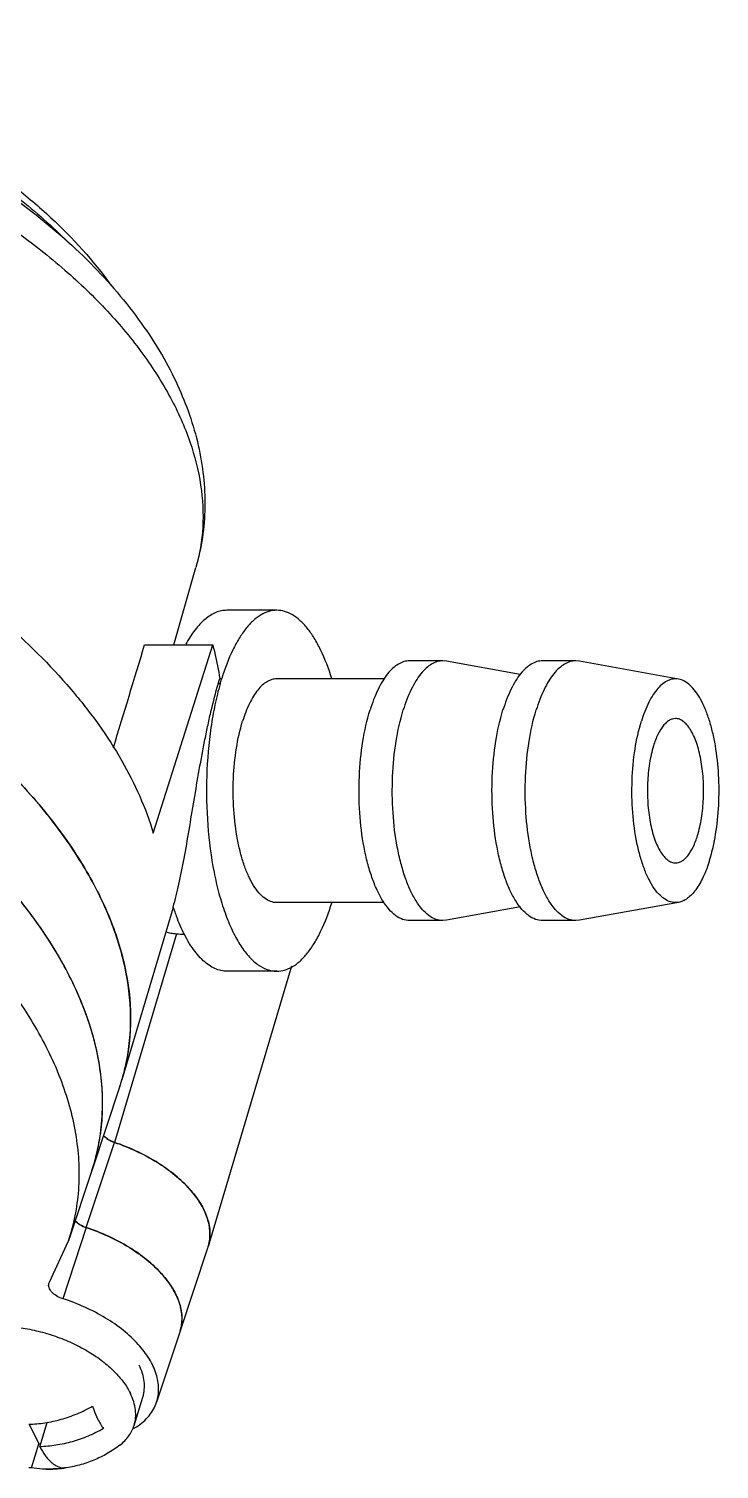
# Model space of a CAD drawing. Header units: millimetres. Extents: x 349 to 632, y 13 to 212.
# Drawn here: x 562.65 to 581.79, y 60.75 to 100.66 of the extents above; entities that cross this region are included whole.
import ezdxf

# ---------------------------------------------------------------- set-up
doc = ezdxf.new("R2010")
doc.units = ezdxf.units.MM
doc.header["$LTSCALE"] = 16.335
doc.layers.get('0').update_dxf_attribs({"linetype": 'CONTINUOUS'})
for name, color, linetype in [('02___PRT_ALL_AXES', 7, 'CONTINUOUS'), ('06___PRT_ALL_SURFS', 7, 'CONTINUOUS'), ('ALL_DRAFTS', 7, 'CONTINUOUS'), ('ALL_FEATURES', 7, 'CONTINUOUS')]:
    doc.layers.add(name, color=color, linetype=linetype)

msp = doc.modelspace()

# ---------------------------------------------------------------- linework, layer by layer
at = {"color": 7, "linetype": 'Continuous'}
for p, q in [((566.747, 75.585), (565.027, 69.802)), ((564.243, 67.44), (565.027, 69.802)), ((564.401, 69.023), (564.408, 69.043)), ((563.225, 65.926), (563.755, 67.078)), ((564.245, 67.44), (563.591, 65.471)), ((563.209, 65.893), (563.225, 65.926)), ((562.663, 61.989), (562.929, 61.448)), ((562.955, 61.367), (563.164, 62.043)), ((562.723, 60.782), (562.929, 61.448)), ((562.929, 61.448), (562.98, 61.448)), ((562.723, 60.782), (562.65, 60.787))]:
    msp.add_line(p, q, dxfattribs=at)
for centre, radius, start, end in [((553.842, 84.957), 13.918, 44.8643, 46.5867), ((568.253, 94.322), 18.798, 265.4046, 266.0914), ((559.718, 73.172), 5.751, 343.4389, 347.8537), ((559.738, 73.166), 5.73, 341.606, 342.5569), ((559.734, 73.168), 5.734, 341.6238, 342.554), ((559.74, 73.166), 5.728, 342.5541, 343.4345), ((559.738, 73.166), 5.73, 342.557, 343.4212), ((565.068, 70.288), 0.453, 219.4279, 223.6682), ((565.248, 70.507), 0.738, 237.4997, 240.9688), ((566.528, 67.243), 1.144, 341.1305, 341.6389), ((566.527, 67.243), 1.144, 341.6392, 343.4311), ((566.524, 67.244), 1.148, 341.602, 343.4179), ((566.523, 67.244), 1.149, 343.4333, 346.7685), ((565.766, 64.904), 1.131, 341.6017, 342.4377), ((564.592, 63.528), 1.916, 299.5582, 301.8086), ((564.635, 63.459), 1.835, 301.8172, 302.9008), ((563.635, 61.211), 0.429, 267.1819, 271.1778)]:
    msp.add_arc(centre, radius, start, end, dxfattribs=at)
for points, start_tangent, end_tangent in [([(544.587, 99.921), (547.027, 100.502), (548.374, 100.63), (549.784, 100.647), (552.718, 100.354), (555.682, 99.638), (558.522, 98.538), (561.093, 97.11), (562.236, 96.294), (563.264, 95.424), (564.923, 93.56)], (0.942616, 0.333878), (0.580348, -0.814369)), ([(548.593, 100.456), (550.555, 100.412), (552.583, 100.165), (554.628, 99.72), (556.639, 99.089), (558.568, 98.287), (560.368, 97.333), (561.994, 96.251), (563.407, 95.067)], (0.999532, 0.030586), (0.726369, -0.687305)), ([(548.609, 100.363), (551.084, 100.217), (553.606, 99.787), (556.104, 99.085), (558.505, 98.134), (560.74, 96.959), (562.743, 95.59), (564.461, 94.059), (565.843, 92.396)], (1, 0), (0.571864, -0.820348)), ([(548.007, 99.633), (549.845, 99.555), (551.73, 99.322), (553.63, 98.938), (555.514, 98.409), (557.352, 97.745), (559.112, 96.955), (560.766, 96.053), (562.287, 95.054), (563.65, 93.974), (564.832, 92.832), (565.814, 91.644), (566.579, 90.432), (567.116, 89.216), (567.414, 88.014), (567.471, 86.848), (567.283, 85.736)], (1, 0), (-0.2748, -0.961501)), ([(565.843, 92.396), (566.772, 90.788), (567.348, 89.113), (567.491, 88.26), (567.53, 87.407), (567.461, 86.562), (567.283, 85.736)], (0.571864, -0.820348), (-0.274843, -0.961489)), ([(558.615, 82.893), (560.39, 81.612), (561.94, 80.237), (563.235, 78.795), (564.252, 77.311), (564.97, 75.815), (565.377, 74.334), (565.464, 72.897), (565.23, 71.531)], (0.837275, -0.546781), (-0.285335, -0.958428)), ([(565.34, 71.962), (565.472, 73.296), (565.308, 74.689), (564.85, 76.115), (564.108, 77.551), (563.094, 78.971), (561.825, 80.351), (560.324, 81.665), (558.616, 82.893)], (0.210454, 0.977604), (-0.837253, 0.546816)), ([(580.575, 81.546), (580.488, 81.533), (580.402, 81.495), (580.317, 81.433), (580.237, 81.347), (580.089, 81.107), (579.965, 80.789)], (-1, 0.0003), (-0.295247, -0.955421)), ([(581.185, 78.303), (581.295, 78.784), (581.349, 79.325), (581.343, 79.884), (581.277, 80.415), (581.156, 80.88), (581.077, 81.075), (580.989, 81.24), (580.893, 81.372), (580.791, 81.468), (580.684, 81.526), (580.575, 81.546)], (0.295247, 0.955421), (-1, 0.0003)), ([(579.965, 80.789), (579.855, 80.307), (579.801, 79.766), (579.808, 79.208), (579.874, 78.676), (579.995, 78.212), (580.073, 78.017), (580.161, 77.852), (580.257, 77.72), (580.36, 77.624), (580.466, 77.565), (580.575, 77.546)], (-0.295247, -0.955421), (1, -0.0003)), ([(564.408, 69.043), (564.585, 69.719), (564.68, 70.418), (564.692, 71.136), (564.622, 71.868), (564.234, 73.366), (563.525, 74.882), (562.508, 76.386), (561.203, 77.85), (559.636, 79.244), (557.836, 80.541)], (0.312047, 0.950067), (-0.837913, 0.545804)), ([(564.399, 69.024), (564.579, 69.701), (564.676, 70.4), (564.622, 71.852), (564.237, 73.352), (563.53, 74.87), (562.513, 76.377), (561.207, 77.843), (559.638, 79.24), (557.836, 80.539)], (0.315553, 0.948908), (-0.837887, 0.545844)), ([(563.755, 67.078), (563.936, 67.765), (564.033, 68.476), (564.044, 69.206), (563.969, 69.951), (563.564, 71.476), (562.826, 73.017), (561.769, 74.545), (560.416, 76.028), (558.794, 77.436), (556.936, 78.74)], (0.315555, 0.948907), (-0.844917, 0.534898)), ([(580.575, 77.546), (580.663, 77.558), (580.749, 77.596), (580.833, 77.659), (580.914, 77.745), (581.062, 77.984), (581.185, 78.303)], (1, -0.0003), (0.295247, 0.955421)), ([(566.449, 75.632), (566.584, 75.603), (566.747, 75.585)], (0.961094, -0.276222), (0.996859, -0.079192)), ([(564.721, 69.996), (564.852, 69.885), (565.027, 69.802)], (0.643209, -0.765691), (0.946973, -0.321313)), ([(564.774, 69.943), (564.765, 69.951), (564.741, 69.975)], (-0.751868, 0.659314), (-0.689935, 0.723871)), ([(564.852, 69.885), (564.831, 69.899), (564.774, 69.943)], (-0.843193, 0.537611), (-0.751868, 0.659314)), ([(565.027, 69.802), (564.992, 69.814), (564.89, 69.862)], (-0.94697, 0.321321), (-0.874185, 0.485592)), ([(565.027, 69.802), (566.2, 69.253), (566.693, 68.903), (567.1, 68.518), (567.405, 68.112), (567.598, 67.7), (567.672, 67.297), (567.624, 66.916)], (0.946973, -0.321313), (-0.285389, -0.958412)), ([(567.641, 66.981), (567.668, 67.358), (567.579, 67.755), (567.376, 68.157), (567.068, 68.553), (566.663, 68.927), (566.177, 69.268), (565.625, 69.562), (565.027, 69.802)], (0.228914, 0.973447), (-0.94697, 0.321321)), ([(564.243, 67.44), (564.068, 67.52), (563.936, 67.63)], (-0.949607, 0.313443), (-0.659443, 0.751754)), ([(563.937, 67.632), (564.07, 67.521), (564.245, 67.44)], (0.655109, -0.755535), (0.949488, -0.313804)), ([(564.243, 67.44), (565.428, 66.894), (565.926, 66.543), (566.335, 66.155), (566.639, 65.747), (566.829, 65.332), (566.895, 64.928), (566.837, 64.548)], (0.949607, -0.313443), (-0.315618, -0.948886)), ([(566.844, 64.563), (566.886, 64.748), (566.897, 64.942), (566.827, 65.345), (566.635, 65.758), (566.329, 66.164), (565.921, 66.548), (565.425, 66.898), (564.859, 67.199), (564.245, 67.44)], (0.301742, 0.95339), (-0.949488, 0.313804)), ([(563.591, 65.471), (563.417, 65.55), (563.284, 65.658), (563.239, 65.718), (563.211, 65.778), (563.201, 65.837), (563.21, 65.893)], (-0.951693, 0.307052), (0.317973, 0.9481)), ([(566.192, 62.602), (566.237, 62.787), (566.25, 62.98), (566.182, 63.383), (565.992, 63.796), (565.685, 64.202), (565.275, 64.587), (564.776, 64.935), (564.208, 65.234), (563.591, 65.471)], (0.31562, 0.948886), (-0.951693, 0.307052)), ([(562.65, 61.989), (562.872, 62.004), (563.096, 62.032), (563.547, 62.129), (563.992, 62.283), (564.417, 62.491)], (0.999056, 0.043442), (0.870248, 0.492614)), ([(564.417, 62.491), (564.45, 62.399), (564.559, 62.146)], (0.324744, -0.945802), (0.440543, -0.897732)), ([(565.631, 61.918), (565.983, 62.227), (566.106, 62.407), (566.192, 62.602)], (0.839588, 0.543223), (0.31562, 0.948886)), ([(564.722, 61.87), (564.297, 61.662), (563.852, 61.508), (563.401, 61.41), (563.177, 61.382), (562.955, 61.367)], (-0.870248, -0.492614), (-0.999056, -0.043442)), ([(564.559, 62.146), (564.638, 61.999), (564.722, 61.87)], (0.440543, -0.897732), (0.586502, -0.809948)), ([(562.955, 61.367), (563.105, 61.127), (563.185, 61.027), (563.267, 60.944), (563.352, 60.877), (563.438, 60.827), (563.526, 60.796), (563.614, 60.782)], (0.479633, -0.877469), (0.998792, -0.049148)), ([(563.134, 60.748), (563.029, 60.751), (562.723, 60.782)], (-0.99992, 0.012669), (-0.987441, 0.15799)), ([(563.644, 60.782), (563.515, 60.766), (563.134, 60.748)], (-0.989566, -0.144082), (-0.99992, 0.012669))]:
    msp.add_spline(points, degree=3, dxfattribs=dict(at, start_tangent=start_tangent, end_tangent=end_tangent))
at = {"layer": '02___PRT_ALL_AXES', "color": 7, "linetype": 'Continuous'}
for p, q in [((569.522, 84.546), (568.141, 84.546)), ((574.128, 83.146), (573.207, 83.146)), ((574.227, 83.137), (574.128, 83.146)), ((576.271, 82.766), (574.227, 83.137)), ((577.812, 83.146), (576.891, 83.146)), ((577.911, 83.137), (577.812, 83.146)), ((580.66, 82.638), (577.911, 83.137)), ((572.504, 82.646), (569.522, 82.646)), ((572.503, 76.446), (569.522, 76.446)), ((576.28, 76.327), (574.227, 75.955)), ((580.66, 76.453), (577.911, 75.955)), ((574.128, 75.946), (573.207, 75.946)), ((574.227, 75.955), (574.128, 75.946)), ((577.812, 75.946), (576.891, 75.946)), ((577.911, 75.955), (577.812, 75.946)), ((569.522, 74.546), (568.141, 74.546)), ((565.569, 61.961), (565.811, 62.745))]:
    msp.add_line(p, q, dxfattribs=at)
for centre, radius, start, end in [((563.179, 64.216), 3.469, 269.2598, 277.2338), ((563.186, 64.136), 3.388, 277.2729, 277.7702)]:
    msp.add_arc(centre, radius, start, end, dxfattribs=at)
for points, start_tangent, end_tangent in [([(573.207, 83.146), (573.049, 83.123), (572.894, 83.055), (572.742, 82.943), (572.597, 82.787), (572.459, 82.591), (572.331, 82.356), (572.109, 81.784)], (-1, -0.000162), (-0.295247, -0.955421)), ([(574.128, 83.146), (573.97, 83.123), (573.815, 83.055), (573.664, 82.943), (573.518, 82.787), (573.38, 82.591), (573.252, 82.356), (573.03, 81.784)], (-1, 0.000172), (-0.295247, -0.955421)), ([(576.891, 83.146), (576.733, 83.123), (576.578, 83.055), (576.427, 82.943), (576.281, 82.787), (576.143, 82.591), (576.015, 82.356), (575.793, 81.784)], (-1, -0.000162), (-0.295247, -0.955421)), ([(577.812, 83.146), (577.655, 83.123), (577.499, 83.055), (577.348, 82.943), (577.202, 82.787), (577.064, 82.591), (576.936, 82.356), (576.714, 81.784)], (-1, 0.000172), (-0.295247, -0.955421)), ([(569.522, 82.646), (569.387, 82.626), (569.253, 82.568), (569.123, 82.471), (568.997, 82.337), (568.879, 82.168), (568.768, 81.966), (568.577, 81.473)], (-1, -0.000004), (-0.295247, -0.955421)), ([(580.66, 82.638), (580.514, 82.642), (580.368, 82.6), (580.226, 82.513), (580.089, 82.383), (579.959, 82.211), (579.838, 82), (579.63, 81.473)], (-0.983973, 0.178315), (-0.295247, -0.955421)), ([(581.521, 77.619), (581.687, 78.34), (581.773, 79.15), (581.77, 79.989), (581.68, 80.795), (581.604, 81.167), (581.509, 81.51), (581.397, 81.816), (581.27, 82.081), (581.13, 82.299), (580.98, 82.466), (580.822, 82.58), (580.66, 82.638)], (0.295247, 0.955421), (-0.983973, 0.178315)), ([(569.523, 76.446), (569.354, 76.476), (569.189, 76.567), (569.03, 76.716), (568.881, 76.92), (568.744, 77.176), (568.623, 77.478), (568.519, 77.821), (568.435, 78.197), (568.333, 79.022), (568.323, 79.887), (568.406, 80.726), (568.577, 81.473)], (-1, -0.000004), (0.295247, 0.955421)), ([(573.207, 75.946), (573.011, 75.981), (572.819, 76.086), (572.635, 76.259), (572.462, 76.496), (572.303, 76.793), (572.162, 77.144), (572.042, 77.542), (571.944, 77.98), (571.825, 78.937), (571.813, 79.942), (571.91, 80.916), (572.109, 81.784)], (-1, -0.000162), (0.295247, 0.955421)), ([(574.128, 75.946), (573.932, 75.981), (573.74, 76.086), (573.556, 76.259), (573.383, 76.496), (573.224, 76.793), (573.083, 77.144), (572.963, 77.543), (572.865, 77.98), (572.746, 78.937), (572.734, 79.942), (572.831, 80.916), (573.03, 81.784)], (-1, 0.000172), (0.295247, 0.955421)), ([(576.891, 75.946), (576.695, 75.981), (576.503, 76.086), (576.319, 76.259), (576.146, 76.496), (575.987, 76.793), (575.847, 77.144), (575.726, 77.542), (575.629, 77.98), (575.509, 78.937), (575.498, 79.942), (575.595, 80.916), (575.793, 81.784)], (-1, -0.000162), (0.295247, 0.955421)), ([(577.812, 75.946), (577.616, 75.981), (577.424, 76.086), (577.24, 76.259), (577.067, 76.496), (576.908, 76.793), (576.768, 77.144), (576.647, 77.543), (576.55, 77.98), (576.43, 78.937), (576.419, 79.942), (576.516, 80.916), (576.714, 81.784)], (-1, 0.000172), (0.295247, 0.955421)), ([(580.66, 76.453), (580.486, 76.454), (580.313, 76.52), (580.146, 76.648), (579.988, 76.837), (579.843, 77.082), (579.712, 77.378), (579.6, 77.72), (579.507, 78.1), (579.391, 78.941), (579.373, 79.833), (579.455, 80.701), (579.63, 81.473)], (-0.983981, -0.178274), (0.295247, 0.955421)), ([(581.521, 77.619), (581.346, 77.16), (581.138, 76.803), (581.025, 76.669), (580.906, 76.565), (580.784, 76.493), (580.66, 76.453)], (-0.295247, -0.955421), (-0.983981, -0.178274)), ([(559.837, 63.733), (559.889, 63.865), (559.959, 63.991), (560.049, 64.109), (560.157, 64.218), (560.424, 64.407), (560.753, 64.554), (561.136, 64.654), (561.561, 64.705), (562.017, 64.706), (562.493, 64.655), (562.974, 64.555), (563.447, 64.409), (563.9, 64.219), (564.321, 63.993), (564.697, 63.735), (565.019, 63.453), (565.278, 63.154), (565.466, 62.847)], (0.295287, 0.955409), (0.440543, -0.897732)), ([(565.811, 62.745), (565.852, 62.954), (565.848, 63.174), (565.8, 63.4), (565.708, 63.63)], (0.295191, 0.955438), (-0.440543, 0.897732)), ([(565.569, 61.961), (565.61, 62.171), (565.606, 62.39), (565.558, 62.617), (565.466, 62.847)], (0.295287, 0.955409), (-0.440543, 0.897732)), ([(565.174, 61.414), (565.31, 61.534), (565.421, 61.666), (565.508, 61.809), (565.569, 61.961)], (0.790147, 0.612917), (0.295287, 0.955409)), ([(565.174, 61.414), (564.827, 61.18), (564.451, 60.995), (564.055, 60.861), (563.645, 60.779)], (-0.790157, -0.612904), (-0.990818, -0.135202))]:
    msp.add_spline(points, degree=3, dxfattribs=dict(at, start_tangent=start_tangent, end_tangent=end_tangent))
at = {"layer": '06___PRT_ALL_SURFS', "color": 7, "linetype": 'Continuous'}
msp.add_line((566.65, 76.306), (565.23, 71.533), dxfattribs=at)
at = {"layer": 'ALL_DRAFTS', "color": 7, "linetype": 'Continuous'}
for p, q in [((566.669, 83.586), (567.283, 85.736)), ((566.655, 76.314), (566.653, 76.321)), ((569.933, 74.682), (567.624, 66.917)), ((565.175, 71.358), (564.406, 69.044)), ((564.401, 69.023), (563.755, 67.078)), ((566.842, 64.563), (567.613, 66.882)), ((566.839, 64.547), (566.192, 62.602))]:
    msp.add_line(p, q, dxfattribs=at)
msp.add_arc((572.372, 78.192), 6.017, 198.1895, 201.3848, dxfattribs=at)
msp.add_ellipse((453.597, -212.616), major_axis=(160.618, 483.473), ratio=0.032945, start_param=-0.907912, end_param=-0.900483, dxfattribs=at)
for points, start_tangent, end_tangent in [([(559.587, 85.998), (561.915, 84.255), (563.817, 82.359), (564.587, 81.373), (565.229, 80.374), (566.102, 78.369)], (0.836638, -0.547756), (0.284969, -0.958537)), ([(566.909, 75.673), (566.873, 75.751), (566.769, 75.998)], (-0.430298, 0.902687), (-0.365018, 0.931001)), ([(568.141, 74.546), (567.975, 74.564), (567.809, 74.619), (567.646, 74.71), (567.487, 74.836), (567.184, 75.191), (566.909, 75.673)], (-1, 0.000044), (-0.430298, 0.902687))]:
    msp.add_spline(points, degree=3, dxfattribs=dict(at, start_tangent=start_tangent, end_tangent=end_tangent))
at = {"layer": 'ALL_FEATURES', "color": 7, "linetype": 'Continuous'}
for p, q in [((565.86, 83.586), (567.747, 83.586)), ((566.102, 78.369), (567.747, 83.586)), ((567.897, 82.505), (567.942, 82.654)), ((567.942, 82.654), (567.997, 82.654)), ((567.953, 82.509), (567.993, 82.638)), ((567.951, 82.505), (567.897, 82.505))]:
    msp.add_line(p, q, dxfattribs=at)
msp.add_arc((574.334, 80.696), 6.632, 162.8305, 162.9704, dxfattribs=at)
for points, start_tangent, end_tangent in [([(568.141, 84.546), (567.989, 84.531), (567.839, 84.485), (567.544, 84.305), (567.263, 84.009), (567.004, 83.605)], (-1, -0.000071), (-0.476198, -0.879338)), ([(569.523, 84.546), (569.304, 84.514), (569.088, 84.42), (568.878, 84.264), (568.676, 84.048), (568.484, 83.775), (568.306, 83.449), (567.997, 82.654)], (-1, 0.000047), (-0.295247, -0.955421)), ([(571.047, 82.657), (570.738, 83.451), (570.56, 83.777), (570.369, 84.049), (570.167, 84.264), (569.957, 84.42), (569.741, 84.514), (569.523, 84.546)], (-0.295649, 0.955297), (-1, 0.000047)), ([(567.747, 83.586), (567.808, 83.352), (567.942, 82.654)], (0.265758, -0.96404), (0.139463, -0.990227)), ([(566.653, 76.321), (566.81, 76.954), (566.956, 77.671), (567.094, 78.456), (567.232, 79.285), (567.534, 80.969), (567.618, 81.375), (567.707, 81.768), (567.898, 82.503)], (0.269335, 0.963046), (0.274618, 0.961553)), ([(567.953, 82.509), (567.81, 81.927), (567.699, 81.3), (567.582, 79.96), (567.611, 78.588), (567.785, 77.289), (567.922, 76.698), (568.09, 76.16), (568.284, 75.687), (568.503, 75.287), (568.74, 74.967), (568.992, 74.735), (569.255, 74.593), (569.522, 74.546)], (-0.274594, -0.96156), (1, -0.000212)), ([(569.522, 74.546), (569.741, 74.577), (569.957, 74.672), (570.168, 74.828), (570.37, 75.044), (570.562, 75.317), (570.74, 75.644), (571.049, 76.441)], (1, -0.000212), (0.294849, 0.955544))]:
    msp.add_spline(points, degree=3, dxfattribs=dict(at, start_tangent=start_tangent, end_tangent=end_tangent))

doc.saveas('drawing.dxf')
